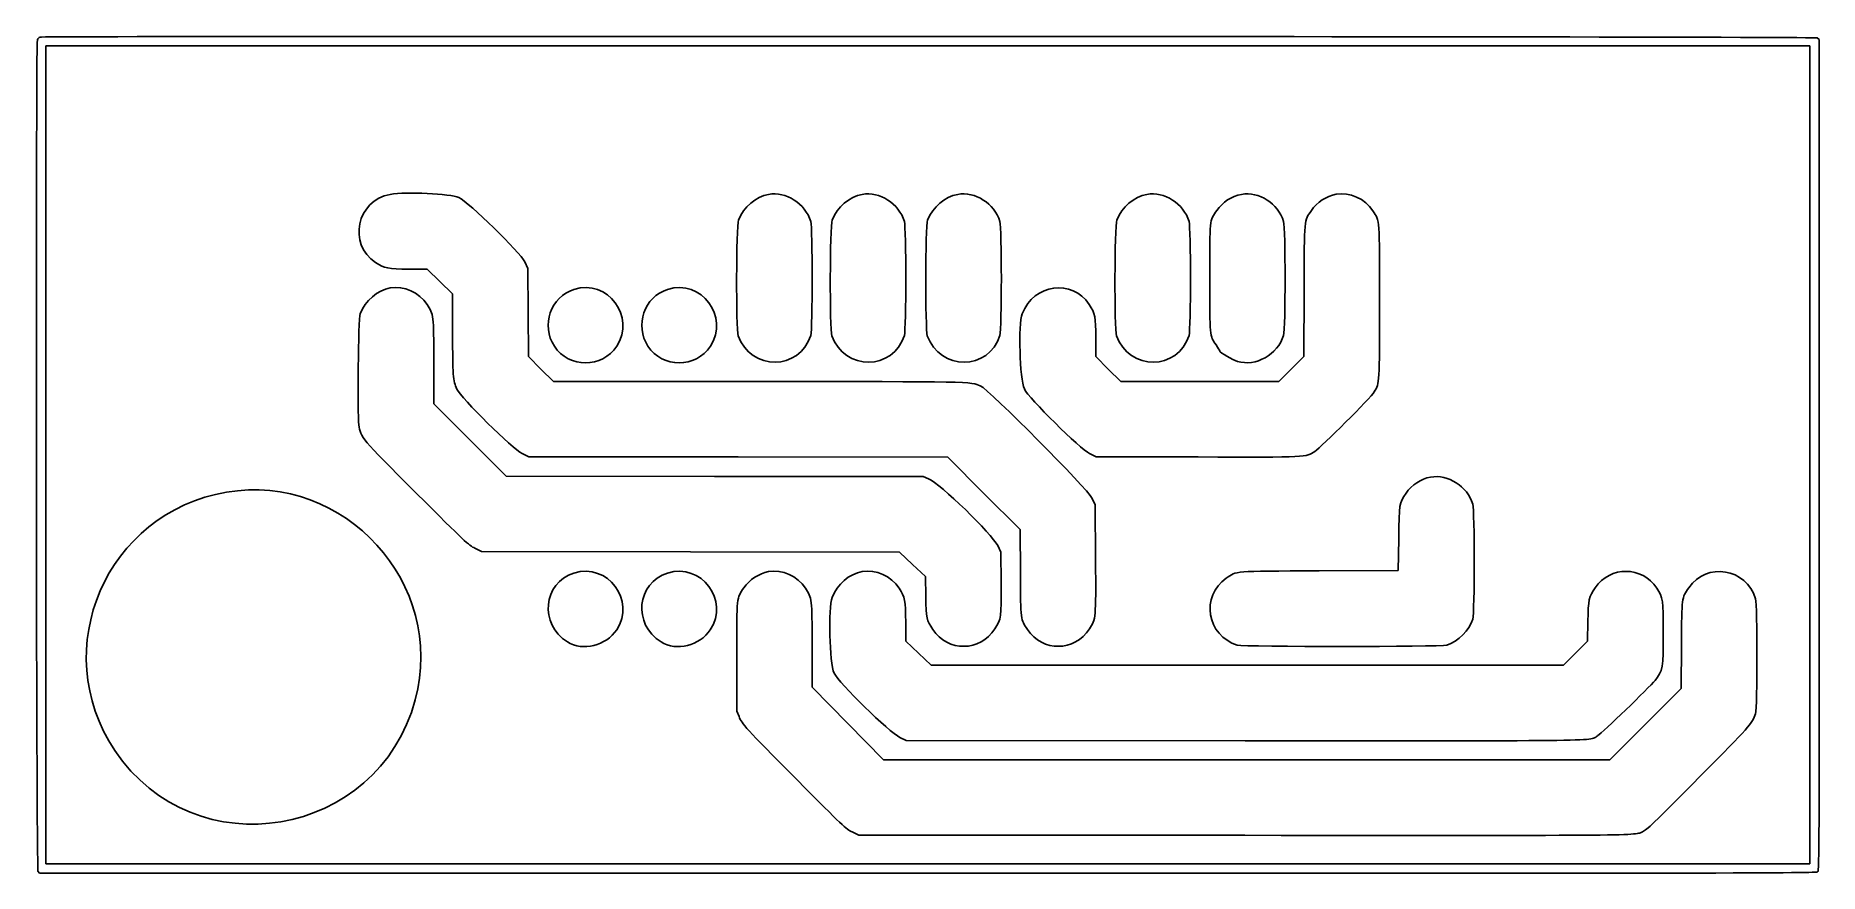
# Model space of a CAD drawing. Extents: x 0.2 to 48.1, y 0.3 to 22.8.
import ezdxf

# ---------------------------------------------------------------- set-up
doc = ezdxf.new("R2010")
doc.units = 0
doc.layers.get('0').update_dxf_attribs({"linetype": 'CONTINUOUS'})

msp = doc.modelspace()

# ---------------------------------------------------------------- linework, layer by layer
at = {"color": 0}
for p, q in [((0.348644, 22.7142), (0.348644, 22.7142)), ((48.1334, 22.6536), (48.0769, 22.6935)), ((48.1334, 11.4928), (48.1334, 22.6536)), ((9.75374, 18.4905), (9.75374, 18.4905)), ((19.914, 18.4905), (19.914, 18.4905)), ((22.4276, 18.4905), (22.4276, 18.4905)), ((24.9935, 18.4905), (24.9935, 18.4905)), ((30.0729, 18.4905), (30.0729, 18.4905)), ((32.614, 18.4905), (32.614, 18.4905)), ((35.1537, 18.4919), (35.1537, 18.4919)), ((10.254, 16.4841), (10.7473, 16.4841)), ((10.7473, 16.4841), (11.0877, 16.1506)), ((13.4497, 16.4979), (13.3656, 16.6756)), ((13.4565, 15.3155), (13.4497, 16.4979)), ((9.75374, 15.977), (9.75374, 15.977)), ((11.0877, 16.1506), (11.4294, 15.8171)), ((11.4294, 15.8171), (11.4294, 14.7602)), ((14.6885, 15.9384), (14.6885, 15.9384)), ((17.2034, 15.9384), (17.2034, 15.9384)), ((34.2952, 15.9136), (34.287, 14.1345)), ((13.4648, 14.1345), (13.4565, 15.3155)), ((28.7018, 14.1345), (28.7018, 14.6334)), ((10.9223, 12.8654), (10.9223, 13.9981)), ((13.7997, 13.7983), (13.4648, 14.1345)), ((29.038, 13.7983), (28.7018, 14.1345)), ((34.287, 14.1345), (33.9521, 13.7983)), ((14.1345, 13.4621), (13.7997, 13.7983)), ((19.6467, 13.4621), (14.1345, 13.4621)), ((29.3756, 13.4621), (29.038, 13.7983)), ((31.4965, 13.4621), (29.3756, 13.4621)), ((33.6173, 13.4621), (31.4965, 13.4621)), ((33.9521, 13.7983), (33.6173, 13.4621)), ((11.8938, 11.8938), (10.9223, 12.8654)), ((12.8654, 10.9223), (11.8938, 11.8938)), ((13.2967, 11.5259), (13.4745, 11.4432)), ((28.5364, 11.5259), (28.7142, 11.4432)), ((13.4745, 11.4432), (19.101, 11.4363)), ((19.101, 11.4363), (24.7275, 11.4294)), ((24.7275, 11.4294), (25.6977, 10.4593)), ((28.7142, 11.4432), (31.4524, 11.4363)), ((18.4657, 10.9154), (12.8654, 10.9223)), ((24.0661, 10.9099), (18.4657, 10.9154)), ((24.2135, 10.8493), (24.0661, 10.9099)), ((37.6936, 10.8961), (37.6936, 10.8961)), ((5.35919, 10.491), (5.35919, 10.491)), ((25.6977, 10.4593), (26.6678, 9.48916)), ((28.6894, 10.1479), (28.6053, 10.3256)), ((28.6963, 8.68715), (28.6894, 10.1479)), ((26.6678, 9.48916), (26.6761, 8.31783)), ((36.8363, 9.24112), (36.8254, 8.38398)), ((12.0275, 8.9862), (12.2053, 8.90214)), ((12.2053, 8.90214), (17.8194, 8.88972)), ((17.8194, 8.88972), (23.4335, 8.87734)), ((23.4335, 8.87734), (23.7794, 8.55073)), ((26.1497, 8.87734), (26.067, 9.0551)), ((26.1579, 8.05187), (26.1497, 8.87734)), ((14.6885, 8.31783), (14.6885, 8.31783)), ((17.2034, 8.31783), (17.2034, 8.31783)), ((19.914, 8.35642), (19.914, 8.35642)), ((22.4276, 8.3578), (22.4276, 8.3578)), ((23.7794, 8.55073), (24.1253, 8.22413)), ((24.1253, 8.22413), (24.1363, 7.68809)), ((36.8254, 8.38398), (34.699, 8.3771)), ((23.5961, 6.4878), (23.5961, 7.00045)), ((41.9171, 7.0225), (41.9047, 6.48917)), ((21.0826, 5.25307), (21.0826, 6.38309)), ((23.9365, 6.16398), (23.5961, 6.4878)), ((41.9047, 6.48917), (41.5837, 6.16536)), ((44.4306, 6.38859), (44.4225, 5.22002)), ((19.0624, 6.08267), (19.0624, 4.60954)), ((24.2769, 5.84151), (23.9365, 6.16398)), ((32.7697, 5.84151), (24.2769, 5.84151)), ((41.2627, 5.84151), (32.7697, 5.84151)), ((41.5837, 6.16536), (41.2627, 5.84151)), ((22.039, 4.27743), (21.0826, 5.25307)), ((44.4225, 5.22002), (43.4647, 4.26089)), ((19.0624, 4.60954), (19.1216, 4.46486)), ((22.9967, 3.30178), (22.039, 4.27743)), ((23.439, 3.90398), (23.6099, 3.82266)), ((43.4647, 4.26089), (42.5069, 3.30178)), ((23.6099, 3.82266), (32.7133, 3.81579)), ((32.7518, 3.30178), (22.9967, 3.30178)), ((42.5069, 3.30178), (32.7518, 3.30178)), ((22.1616, 1.36563), (22.3394, 1.28295)), ((22.3394, 1.28295), (32.7022, 1.27468)), ((0.293522, 0.310059), (0.332107, 0.253559)), ((0.332107, 0.253559), (24.1928, 0.253559))]:
    msp.add_line(p, q, dxfattribs=at)
at = {"color": 7}
for p, q in [((0.508497, 11.4928), (0.508497, 22.4786)), ((0.508497, 22.4786), (24.1928, 22.4786)), ((24.1928, 22.4786), (47.8786, 22.4786)), ((47.8786, 22.4786), (47.8786, 11.4928)), ((0.508497, 0.508497), (0.508497, 11.4928)), ((47.8786, 11.4928), (47.8786, 0.508497)), ((24.1928, 0.508497), (0.508497, 0.508497)), ((47.8786, 0.508497), (24.1928, 0.508497))]:
    msp.add_line(p, q, dxfattribs=at)
at = {"color": 0}
for points in [[(0.278364, 22.6384), (0.23151, 22.5171), (0.246669, 0.376206), (0.293522, 0.310059)], [(0.348644, 22.7142), (0.322461, 22.7073), (0.292144, 22.6742), (0.278364, 22.6384)], [(48.0769, 22.6935), (48.0219, 22.7321), (0.494714, 22.7528), (0.348644, 22.7142)], [(9.75374, 18.4905), (8.85666, 18.3334), (8.60309, 17.1552), (9.35965, 16.6619)], [(11.5948, 18.4051), (11.3675, 18.5098), (10.1782, 18.5636), (9.75374, 18.4905)], [(13.3656, 16.6756), (13.2457, 16.9306), (11.8622, 18.2838), (11.5948, 18.4051)], [(19.914, 18.4905), (19.5667, 18.4285), (19.2498, 18.1556), (19.1051, 17.7974)], [(21.0454, 17.7643), (20.9021, 18.2425), (20.3812, 18.576), (19.914, 18.4905)], [(22.4276, 18.4905), (22.0803, 18.4285), (21.7634, 18.1556), (21.6201, 17.7974)], [(23.5603, 17.7643), (23.417, 18.2425), (22.8961, 18.576), (22.4276, 18.4905)], [(24.9935, 18.4905), (24.6462, 18.4285), (24.3292, 18.1556), (24.186, 17.7974)], [(26.1262, 17.7643), (25.9815, 18.2425), (25.462, 18.576), (24.9935, 18.4905)], [(30.0729, 18.4905), (29.7257, 18.4285), (29.4087, 18.1556), (29.2654, 17.7974)], [(31.2057, 17.7643), (31.0624, 18.2425), (30.5415, 18.576), (30.0729, 18.4905)], [(32.614, 18.4905), (32.3549, 18.4437), (32.1028, 18.2797), (31.9526, 18.0592)], [(33.7454, 17.7643), (33.6021, 18.2425), (33.0812, 18.576), (32.614, 18.4905)], [(35.1537, 18.4919), (34.8947, 18.4437), (34.6411, 18.2783), (34.4909, 18.0564)], [(36.1446, 18.0468), (35.9322, 18.372), (35.5191, 18.5581), (35.1537, 18.4919)], [(19.1051, 17.7974), (19.0459, 17.6485), (19.039, 14.8621), (19.0982, 14.694)], [(21.0454, 14.7037), (21.0991, 14.8773), (21.0991, 17.5893), (21.0454, 17.7643)], [(21.6201, 17.7974), (21.5608, 17.6485), (21.5539, 14.8621), (21.6131, 14.694)], [(23.5603, 14.7037), (23.6127, 14.8773), (23.6127, 17.5893), (23.5603, 17.7643)], [(24.186, 17.7974), (24.1253, 17.6485), (24.1184, 14.8621), (24.1777, 14.694)], [(26.1262, 14.7037), (26.1786, 14.8773), (26.1786, 17.5893), (26.1262, 17.7643)], [(29.2654, 17.7974), (29.2062, 17.6485), (29.1992, 14.8621), (29.2585, 14.694)], [(31.2057, 14.7037), (31.2581, 14.8773), (31.2581, 17.5893), (31.2057, 17.7643)], [(31.9526, 18.0592), (31.7528, 17.7643), (31.7624, 17.8635), (31.7624, 16.2429)], [(33.7454, 14.7037), (33.7978, 14.8773), (33.7991, 17.5893), (33.7454, 17.7643)], [(34.4909, 18.0564), (34.2911, 17.7629), (34.3035, 17.8966), (34.2952, 15.9136)], [(36.3224, 15.598), (36.3224, 17.8745), (36.3305, 17.7629), (36.1446, 18.0468)], [(9.35965, 16.6619), (9.60632, 16.5006), (9.69038, 16.4841), (10.254, 16.4841)], [(9.75374, 15.977), (9.40788, 15.9136), (9.08678, 15.6393), (8.94761, 15.2838)], [(10.7446, 15.5319), (10.5324, 15.8585), (10.1189, 16.0431), (9.75374, 15.977)], [(14.6885, 15.9384), (14.0615, 15.74), (13.7942, 14.9683), (14.1607, 14.4143)], [(15.8364, 14.4143), (16.3587, 15.2025), (15.5911, 16.2223), (14.6885, 15.9384)], [(17.2034, 15.9384), (16.5764, 15.74), (16.3091, 14.9683), (16.6756, 14.4143)], [(18.3513, 14.4143), (18.8736, 15.2025), (18.1047, 16.2223), (17.2034, 15.9384)], [(28.5254, 15.5319), (28.0679, 16.2333), (27.0385, 16.0914), (26.727, 15.2838)], [(31.7624, 16.2429), (31.7624, 14.643), (31.7569, 14.705), (31.9319, 14.4473)], [(10.9223, 13.9981), (10.9223, 15.2631), (10.9223, 15.2604), (10.7446, 15.5319)], [(28.7018, 14.6334), (28.7018, 15.2025), (28.6852, 15.2852), (28.5254, 15.5319)], [(36.1805, 13.1851), (36.3252, 13.4372), (36.3224, 13.3753), (36.3224, 15.598)], [(8.94761, 15.2838), (8.89663, 15.1543), (8.86629, 12.598), (8.91177, 12.3031)], [(26.727, 15.2838), (26.6168, 14.9958), (26.6581, 13.5406), (26.7836, 13.2636)], [(11.4294, 14.7602), (11.4294, 13.6315), (11.4405, 13.4882), (11.5452, 13.2608)], [(14.1607, 14.4143), (14.559, 13.8148), (15.4382, 13.8148), (15.8364, 14.4143)], [(16.6756, 14.4143), (17.0739, 13.8148), (17.9531, 13.8148), (18.3513, 14.4143)], [(19.0982, 14.694), (19.4331, 13.7418), (20.756, 13.7487), (21.0454, 14.7037)], [(21.6131, 14.694), (21.948, 13.7418), (23.2695, 13.7487), (23.5603, 14.7037)], [(24.1777, 14.694), (24.5139, 13.7418), (25.8355, 13.7487), (26.1262, 14.7037)], [(29.2585, 14.694), (29.5934, 13.7418), (30.9163, 13.7487), (31.2057, 14.7037)], [(31.9319, 14.4473), (31.9843, 14.3688), (32.0298, 14.293), (32.0298, 14.282)], [(32.5038, 14.005), (33.0013, 13.8548), (33.5883, 14.1855), (33.7454, 14.7037)], [(32.0298, 14.282), (32.0325, 14.2462), (32.3825, 14.0408), (32.5038, 14.005)], [(25.6012, 13.3477), (25.3476, 13.4634), (25.3876, 13.4621), (19.6467, 13.4621)], [(11.5452, 13.2608), (11.6513, 13.0252), (13.0487, 11.643), (13.2967, 11.5259)], [(28.6053, 10.3256), (28.4868, 10.5765), (25.841, 13.2374), (25.6012, 13.3477)], [(26.7836, 13.2636), (26.8911, 13.028), (28.2884, 11.643), (28.5364, 11.5259)], [(34.5846, 11.5866), (34.75, 11.6899), (36.0948, 13.0376), (36.1805, 13.1851)], [(8.91177, 12.3031), (8.96691, 11.9476), (8.94073, 11.9793), (10.4593, 10.4593)], [(31.4524, 11.4363), (34.4647, 11.4294), (34.3214, 11.4226), (34.5846, 11.5866)], [(10.4262, 4.91546), (11.2586, 8.02569), (8.53144, 11.0284), (5.35919, 10.491)], [(48.0935, 0.293522), (48.1295, 0.329351), (48.1334, 1.38217), (48.1334, 11.4928)], [(26.067, 9.0551), (25.9237, 9.3624), (24.5126, 10.728), (24.2135, 10.8493)], [(37.6936, 10.8961), (37.4343, 10.8493), (37.1821, 10.6839), (37.0336, 10.4648)], [(38.825, 10.1699), (38.6814, 10.6481), (38.1621, 10.9816), (37.6936, 10.8961)], [(5.35919, 10.491), (2.12631, 9.94392), (0.537436, 6.27422), (2.35782, 3.55395)], [(10.4593, 10.4593), (11.7657, 9.1543), (11.8594, 9.06473), (12.0275, 8.9862)], [(37.0336, 10.4648), (36.8473, 10.1892), (36.8473, 10.1933), (36.8363, 9.24112)], [(38.8264, 7.08448), (38.8786, 7.25812), (38.8786, 9.9949), (38.825, 10.1699)], [(28.5295, 6.8199), (28.7087, 7.09828), (28.7045, 7.05556), (28.6963, 8.68715)], [(46.4206, 7.6302), (46.174, 8.44737), (45.1033, 8.62376), (44.6278, 7.92508)], [(14.6885, 8.31783), (13.8534, 8.05462), (13.7473, 6.94806), (14.5107, 6.4685)], [(15.8364, 6.7951), (16.3587, 7.58197), (15.5911, 8.60171), (14.6885, 8.31783)], [(17.2034, 8.31783), (16.3683, 8.05462), (16.2609, 6.94806), (17.0257, 6.4685)], [(18.3499, 6.7951), (18.8736, 7.58197), (18.1047, 8.60171), (17.2034, 8.31783)], [(19.914, 8.35642), (19.6549, 8.30958), (19.4028, 8.14419), (19.2526, 7.92508)], [(20.9048, 7.9127), (20.6926, 8.23793), (20.2792, 8.42395), (19.914, 8.35642)], [(22.4276, 8.3578), (22.0803, 8.29441), (21.7592, 8.01882), (21.6228, 7.66604)], [(23.4198, 7.9127), (23.2076, 8.23793), (22.7941, 8.42395), (22.4276, 8.3578)], [(26.6761, 8.31783), (26.6857, 7.0225), (26.6774, 7.08865), (26.8676, 6.80201)], [(32.2075, 8.18003), (31.5075, 7.7046), (31.6839, 6.63113), (32.5024, 6.38447)], [(34.699, 8.3771), (32.326, 8.36884), (32.5065, 8.3826), (32.2075, 8.18003)], [(43.7653, 7.9127), (43.3751, 8.50939), (42.514, 8.51627), (42.1128, 7.92508)], [(19.2526, 7.92508), (19.0528, 7.6302), (19.0624, 7.73218), (19.0624, 6.08267)], [(21.0826, 6.38309), (21.0826, 7.64261), (21.0826, 7.63986), (20.9048, 7.9127)], [(21.6228, 7.66604), (21.5153, 7.38628), (21.5511, 5.89661), (21.6724, 5.63344)], [(23.5961, 7.00045), (23.5961, 7.58472), (23.581, 7.66466), (23.4198, 7.9127)], [(24.1363, 7.68809), (24.1501, 7.08865), (24.1556, 7.06381), (24.3292, 6.80201)], [(25.9912, 6.8199), (26.1634, 7.08723), (26.1662, 7.11757), (26.1579, 8.05187)], [(42.1128, 7.92508), (41.9407, 7.67017), (41.9294, 7.62056), (41.9171, 7.0225)], [(43.9416, 6.70828), (43.9416, 7.61227), (43.9374, 7.64812), (43.7653, 7.9127)], [(44.6278, 7.92508), (44.4334, 7.63845), (44.4405, 7.69084), (44.4306, 6.38859)], [(46.4178, 4.53651), (46.4714, 4.71565), (46.4742, 7.44968), (46.4206, 7.6302)], [(14.5107, 6.4685), (14.9214, 6.20945), (15.5512, 6.36517), (15.8364, 6.7951)], [(17.0257, 6.4685), (17.4363, 6.20945), (18.0661, 6.36517), (18.3499, 6.7951)], [(24.3292, 6.80201), (24.7317, 6.19291), (25.5943, 6.20254), (25.9912, 6.8199)], [(26.8676, 6.80201), (27.2714, 6.19291), (28.134, 6.20254), (28.5295, 6.8199)], [(38.1275, 6.38584), (38.4309, 6.47679), (38.7354, 6.78134), (38.8264, 7.08448)], [(43.7222, 5.435), (43.9279, 5.68717), (43.9416, 5.77123), (43.9416, 6.70828)], [(32.5024, 6.38447), (32.6802, 6.33208), (37.9511, 6.33208), (38.1275, 6.38584)], [(21.6724, 5.63344), (21.7923, 5.37298), (23.1552, 4.03902), (23.439, 3.90398)], [(42.1873, 3.95358), (42.2963, 4.01697), (43.5624, 5.24069), (43.7222, 5.435)], [(2.35782, 3.55395), (4.49379, 0.358292), (9.42855, 1.19063), (10.4262, 4.91546)], [(19.1216, 4.46486), (19.2071, 4.25125), (19.2553, 4.19887), (20.6788, 2.76297)], [(44.946, 2.87045), (46.2442, 4.17823), (46.3419, 4.28985), (46.4178, 4.53651)], [(32.7133, 3.81579), (42.6695, 3.80891), (41.9213, 3.79924), (42.1873, 3.95358)], [(20.6788, 2.76297), (21.9163, 1.51584), (21.9935, 1.4428), (22.1616, 1.36563)], [(43.3836, 1.37253), (43.531, 1.44694), (43.604, 1.51584), (44.946, 2.87045)], [(32.7022, 1.27468), (43.5225, 1.2678), (43.1655, 1.26366), (43.3836, 1.37253)], [(24.1928, 0.253559), (45.8516, 0.253559), (48.0579, 0.257693), (48.0935, 0.293522)]]:
    msp.add_open_spline(points, degree=3, dxfattribs=at)

doc.saveas('drawing.dxf')
